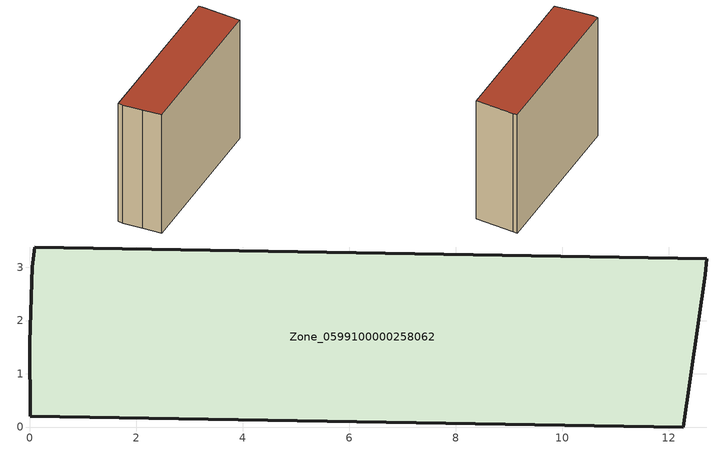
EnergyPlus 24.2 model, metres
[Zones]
Zone_0599100000258062
 floor ground (C_G): 0,1.58 0.04,3.01 0.09,3.38 12.71,3.16 12.68,2.86 12.27,0 0.01,0.2 z1.83
 wall outside (C_F): 12.71,3.16 0.09,3.38 0.04,3.01 0,1.58 0.01,0.2 12.27,0 12.68,2.86 12.71,3.16 z1.83:11.18
 roof outside (C_R): 12.27,0 12.68,2.86 12.71,3.16 0.09,3.38 0.04,3.01 0,1.58 0.01,0.2 z11.18
[BUILDING]
Pand.0599100000258062: North Axis=0; Terrain=City; Loads Convergence Tolerance Value=0.04; Temperature Convergence Tolerance Value=0.4; Solar Distribution=FullExterior; Maximum Number of Warmup Days=25; Minimum Number of Warmup Days=1
[Site:Location]
Rotterdam.The.Hague.AP_ZH_NLD Design_Conditions: Latitude=51.96; Longitude=4.45; Time Zone=1; Elevation=-4.5
[SITE:GROUNDTEMPERATURE:BUILDINGSURFACE]
18, 18, 18, 18, 18, 18, 18, 18, 18, 18, 18, 18
[MATERIAL] Thermal Absorptance=0.9; Solar Absorptance=0.7; Visible Absorptance=0.7
Name | Roughness | Thickness | Conductivity | Density | Specific Heat
G.TI.1946 | MediumSmooth | 0.15 | 1 | 540 | 1210
F.TI.1946 | Rough | 0.3 | 0.857143 | 1920 | 840
R.TI.1946 | MediumRough | 0.2 | 0.1 | 1500 | 1000
[CONSTRUCTION]
C_G: G.TI.1946
C_F: F.TI.1946
C_R: R.TI.1946
[ZONE]
Zone_0599100000258062: Type=1; Multiplier=1; Ceiling Height=Autocalculate; Volume=Autocalculate; Floor Area=autocalculate; Part of Total Floor Area=Yes
[ZONEINFILTRATION:DESIGNFLOWRATE]
Infil_Zone_0599100000258062: Zone or ZoneList or Space or SpaceList=Zone_0599100000258062; Schedule=AlwaysOn; Design Flow Rate Calculation Method=Flow/Area; Flow Rate per Floor Area=0.003; Constant Term Coefficient=1; Temperature Term Coefficient=0; Velocity Term Coefficient=0; Velocity Squared Term Coefficient=0
[HVACTEMPLATE:ZONE:IDEALLOADSAIRSYSTEM]
Zone_0599100000258062: Maximum Heating Supply Air Temperature=50; Minimum Cooling Supply Air Temperature=13; Maximum Heating Supply Air Humidity Ratio=0.0156; Minimum Cooling Supply Air Humidity Ratio=0.0077; Heating Limit=NoLimit; Cooling Limit=NoLimit; Dehumidification Control Type=ConstantSensibleHeatRatio; Cooling Sensible Heat Ratio=0.7; Dehumidification Setpoint=60; Humidification Control Type=None; Humidification Setpoint=30; Outdoor Air Method=None; Outdoor Air Flow Rate per Person=0.00944; Outdoor Air Flow Rate per Zone Floor Area=0; Outdoor Air Flow Rate per Zone=0; Demand Controlled Ventilation Type=None; Outdoor Air Economizer Type=NoEconomizer; Heat Recovery Type=None; Sensible Heat Recovery Effectiveness=0.7; Latent Heat Recovery Effectiveness=0.65
[ZONECONTROL:THERMOSTAT]
ThermostatControl_Zone_0599100000258062: Zone or ZoneList=Zone_0599100000258062; Control Type Schedule=DualSetpointControlType; Control 1=Thermostat_Zone_0599100000258062; Temperature Difference Between Cutout And Setpoint=0
[THERMOSTATSETPOINT:DUALSETPOINT]
Thermostat_Zone_0599100000258062: Heating Setpoint Temperature Schedule=HeatingSetpoint_Zone_0599100000258062; Cooling Setpoint Temperature Schedule=CoolingSetpoint_Zone_0599100000258062
[SCHEDULE:COMPACT]
HeatingSetpoint_Zone_0599100000258062: Through: 12/31, For: AllDays, Until: 24:00, 21
CoolingSetpoint_Zone_0599100000258062: Through: 12/31, For: AllDays, Until: 24:00, 24
DualSetpointControlType: Through: 12/31, For: AllDays, Until: 24:00, 4
AlwaysOn: Through: 12/31, For: AllDays, Until: 24:00, 1
